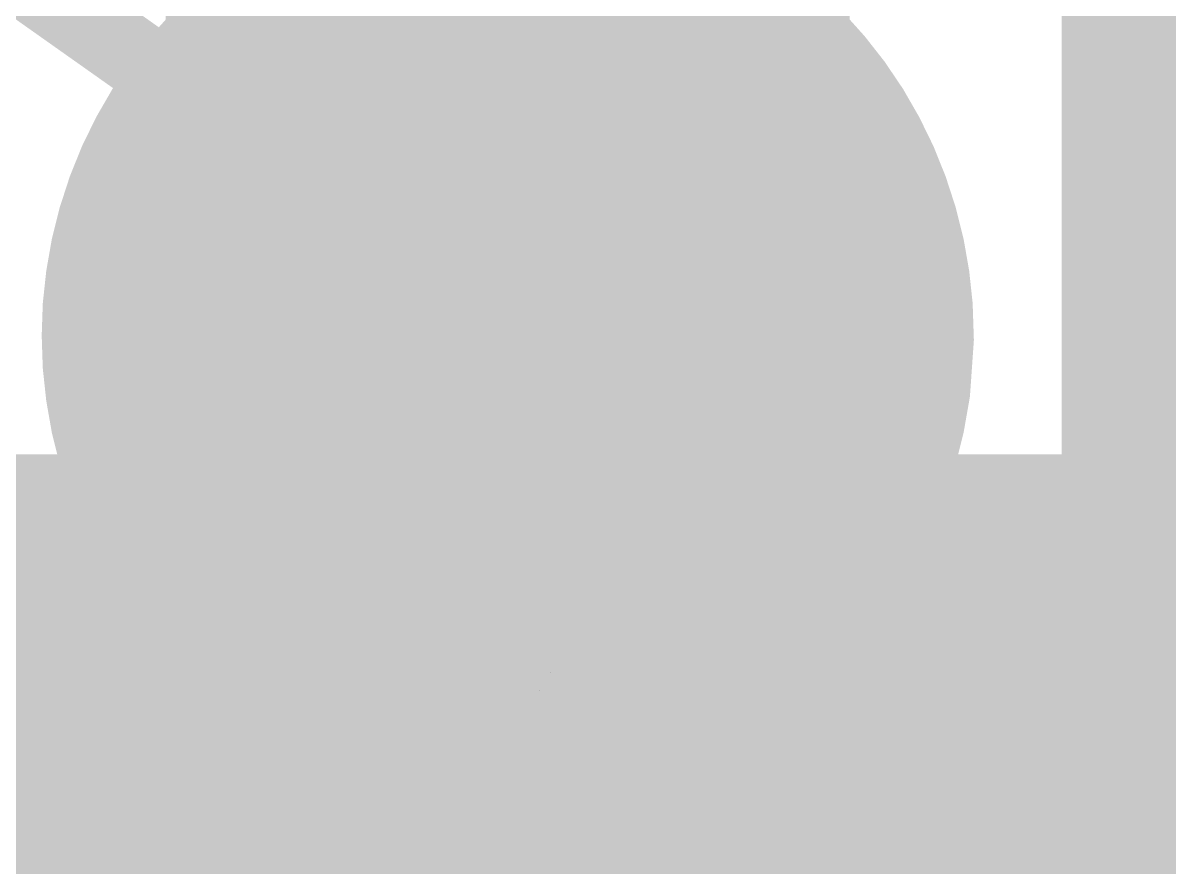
# Model space of a CAD drawing. Header units: millimetres. Extents: x -0.7 to 17.2, y -0.7 to 12.5.
# Drawn here: x 11.686 to 13.79, y 1.797 to 3.346 of the extents above; entities that cross this region are included whole.
import ezdxf

# ---------------------------------------------------------------- set-up
doc = ezdxf.new("R2010")
doc.units = ezdxf.units.MM
for name, color, linetype in [('BOOTH', 7, 'Continuous'), ('EQUIPMENT', 7, 'Continuous'), ('PIPING_EXHAUST', 7, 'Continuous'), ('TEXT', 7, 'Continuous')]:
    doc.layers.add(name, color=color, linetype=linetype)

msp = doc.modelspace()

# ---------------------------------------------------------------- linework, layer by layer
at = {"color": 7, "lineweight": 0, "const_width": 0.1397}
msp.add_lwpolyline([(0, 11.6929), (16.5354, 0)], dxfattribs=at)
msp.add_lwpolyline([(0, 11.6929), (16.5354, 0)], dxfattribs=at)
at = {"layer": 'BOOTH', "color": 7, "lineweight": 0, "const_width": 1.132}
msp.add_lwpolyline([(10.8135, 1.9887), (14.5342, 1.9887), (14.5342, 5.5136), (10.8135, 5.5136), (10.8135, 1.9887), (10.8135, 1.9887)], dxfattribs=at)
at = {"layer": 'EQUIPMENT', "color": 7, "lineweight": 0}
for points, const_width in [([(13.9467, 2.1845), (14.3384, 2.1845), (14.3384, 4.7302), (13.9467, 4.7302), (13.9467, 2.1845), (13.9467, 2.1845)], 0.7075), ([(12.3018, 2.9286), (12.8501, 2.9286), (12.8501, 3.5553), (12.3018, 3.5553), (12.3018, 2.9286), (12.3018, 2.9286)], 0.7075), ([(13.0067, 2.772), (13.0057, 2.802), (13.0025, 2.8319), (12.9973, 2.8616), (12.99, 2.8907), (12.9807, 2.9193), (12.9695, 2.9472), (12.9563, 2.9742), (12.9413, 3.0003), (12.9245, 3.0252), (12.9059, 3.0489), (12.8858, 3.0713), (12.8642, 3.0921), (12.8412, 3.1115), (12.8168, 3.1291), (12.7913, 3.1451), (12.7648, 3.1592), (12.7373, 3.1714), (12.709, 3.1817), (12.6801, 3.19), (12.6507, 3.1963), (12.6209, 3.2004), (12.5909, 3.2025), (12.5609, 3.2025), (12.5309, 3.2004), (12.5011, 3.1963), (12.4717, 3.19), (12.4428, 3.1817), (12.4145, 3.1714), (12.3871, 3.1592), (12.3605, 3.1451), (12.335, 3.1291), (12.3107, 3.1115), (12.2876, 3.0921), (12.266, 3.0713), (12.2459, 3.0489), (12.2274, 3.0252), (12.2106, 3.0003), (12.1955, 2.9742), (12.1823, 2.9472), (12.1711, 2.9193), (12.1618, 2.8907), (12.1545, 2.8616), (12.1493, 2.8319), (12.1461, 2.802), (12.1451, 2.772), (12.1461, 2.7419), (12.1493, 2.712), (12.1545, 2.6824), (12.1618, 2.6532), (12.1711, 2.6246), (12.1823, 2.5967), (12.1955, 2.5697), (12.2106, 2.5437), (12.2274, 2.5187), (12.2459, 2.4951), (12.266, 2.4727), (12.2876, 2.4518), (12.3107, 2.4325), (12.335, 2.4148), (12.3605, 2.3989), (12.3871, 2.3848), (12.4145, 2.3725), (12.4428, 2.3622), (12.4717, 2.354), (12.5011, 2.3477), (12.5309, 2.3435), (12.5609, 2.3414), (12.5909, 2.3414), (12.6209, 2.3435), (12.6507, 2.3477), (12.6801, 2.354), (12.709, 2.3622), (12.7373, 2.3725), (12.7648, 2.3848), (12.7913, 2.3989), (12.8168, 2.4148), (12.8412, 2.4325), (12.8642, 2.4518), (12.8858, 2.4727), (12.9059, 2.4951), (12.9245, 2.5187), (12.9413, 2.5437), (12.9563, 2.5697), (12.9695, 2.5967), (12.9807, 2.6246), (12.99, 2.6532), (12.9973, 2.6824), (13.0025, 2.712), (13.0067, 2.772)], 0.849), ([(12.6738, 2.772), (12.6736, 2.7788), (12.6729, 2.7856), (12.6717, 2.7923), (12.67, 2.799), (12.6679, 2.8055), (12.6654, 2.8118), (12.6624, 2.8179), (12.6589, 2.8239), (12.6551, 2.8295), (12.6509, 2.8349), (12.6463, 2.84), (12.6414, 2.8447), (12.6362, 2.8491), (12.6307, 2.8532), (12.6249, 2.8568), (12.6188, 2.86), (12.6126, 2.8628), (12.6062, 2.8651), (12.5996, 2.867), (12.5929, 2.8684), (12.5861, 2.8694), (12.5793, 2.8698), (12.5725, 2.8698), (12.5657, 2.8694), (12.5589, 2.8684), (12.5522, 2.867), (12.5457, 2.8651), (12.5392, 2.8628), (12.533, 2.86), (12.527, 2.8568), (12.5212, 2.8532), (12.5156, 2.8491), (12.5104, 2.8447), (12.5055, 2.84), (12.5009, 2.8349), (12.4967, 2.8295), (12.4929, 2.8239), (12.4895, 2.8179), (12.4865, 2.8118), (12.4839, 2.8055), (12.4818, 2.799), (12.4801, 2.7923), (12.479, 2.7856), (12.4782, 2.7788), (12.478, 2.772), (12.4782, 2.7651), (12.479, 2.7584), (12.4801, 2.7516), (12.4818, 2.745), (12.4839, 2.7385), (12.4865, 2.7322), (12.4895, 2.726), (12.4929, 2.7201), (12.4967, 2.7144), (12.5009, 2.709), (12.5055, 2.704), (12.5104, 2.6992), (12.5156, 2.6948), (12.5212, 2.6908), (12.527, 2.6872), (12.533, 2.684), (12.5392, 2.6812), (12.5457, 2.6789), (12.5522, 2.677), (12.5589, 2.6756), (12.5657, 2.6746), (12.5725, 2.6741), (12.5793, 2.6741), (12.5861, 2.6746), (12.5929, 2.6756), (12.5996, 2.677), (12.6062, 2.6789), (12.6126, 2.6812), (12.6188, 2.684), (12.6249, 2.6872), (12.6307, 2.6908), (12.6362, 2.6948), (12.6414, 2.6992), (12.6463, 2.704), (12.6509, 2.709), (12.6551, 2.7144), (12.6589, 2.7201), (12.6624, 2.726), (12.6654, 2.7322), (12.6679, 2.7385), (12.67, 2.745), (12.6717, 2.7516), (12.6729, 2.7584), (12.6738, 2.772)], 0.5094)]:
    msp.add_lwpolyline(points, dxfattribs=dict(at, const_width=const_width))
at = {"layer": 'PIPING_EXHAUST', "color": 7, "lineweight": 0, "const_width": 0.9905}
msp.add_lwpolyline([(11.7926, 2.067), (12.5759, 2.067)], dxfattribs=at)
at = {"layer": 'TEXT', "color": 7, "lineweight": 0, "const_width": 0.0000000392}
for points in [[(12.4334, 3.3089), (12.4334, 3.3089), (12.4334, 3.3081), (12.4334, 3.3072), (12.4333, 3.3061), (12.4333, 3.3061), (12.4333, 3.3049), (12.4332, 3.3037), (12.4331, 3.3024), (12.4331, 3.3024), (12.4331, 3.3013), (12.433, 3.3003), (12.4329, 3.2995), (12.4549, 3.3339), (12.4632, 3.3339), (12.4632, 3.2929), (12.4569, 3.2929), (12.4569, 3.317), (12.4569, 3.317), (12.4569, 3.3179), (12.4569, 3.319), (12.4569, 3.3203), (12.4569, 3.3203), (12.457, 3.3216), (12.457, 3.3229), (12.457, 3.3242), (12.457, 3.3242), (12.4571, 3.3254), (12.4571, 3.3264), (12.4572, 3.3271), (12.4354, 3.2929), (12.4271, 3.2929), (12.4271, 3.3339), (12.4334, 3.3339), (12.4334, 3.3089)], [(12.487, 3.3346), (12.487, 3.3346), (12.4914, 3.3343), (12.4951, 3.3334), (12.4982, 3.3318), (12.4982, 3.3318), (12.5005, 3.3297), (12.5019, 3.327), (12.5024, 3.3238), (12.5024, 3.3238), (12.5022, 3.3215), (12.5015, 3.3195), (12.5003, 3.3179), (12.5003, 3.3179), (12.4988, 3.3166), (12.4969, 3.3155), (12.4947, 3.3147), (12.4947, 3.3144), (12.4947, 3.3144), (12.4962, 3.3139), (12.4977, 3.3133), (12.4992, 3.3125), (12.4992, 3.3125), (12.5005, 3.3116), (12.5016, 3.3106), (12.5025, 3.3093), (12.5025, 3.3093), (12.5032, 3.3079), (12.5036, 3.3062), (12.5038, 3.3042), (12.5038, 3.3042), (12.5033, 3.301), (12.5019, 3.2981), (12.4995, 3.2956), (12.4995, 3.2956), (12.4962, 3.2937), (12.4917, 3.2925), (12.4862, 3.2921), (12.4862, 3.2921), (12.4834, 3.2922), (12.4807, 3.2924), (12.4782, 3.2928), (12.4782, 3.2928), (12.476, 3.2934), (12.474, 3.294), (12.4722, 3.2948), (12.4722, 3.3008), (12.4722, 3.3008), (12.4741, 3.3), (12.4761, 3.2993), (12.4784, 3.2986), (12.4784, 3.2986), (12.4808, 3.2981), (12.4834, 3.2977), (12.4862, 3.2976), (12.4862, 3.2976), (12.4891, 3.2978), (12.4917, 3.2983), (12.4939, 3.2992), (12.4939, 3.2992), (12.4957, 3.3005), (12.4967, 3.3023), (12.4971, 3.3046), (12.4971, 3.3046), (12.4958, 3.3084), (12.4919, 3.3107), (12.4854, 3.3115), (12.4799, 3.3115), (12.4799, 3.317), (12.4843, 3.317), (12.4843, 3.317), (12.4876, 3.3171), (12.4904, 3.3176), (12.4928, 3.3184), (12.4928, 3.3184), (12.4945, 3.3196), (12.4956, 3.3212), (12.496, 3.3232), (12.496, 3.3232), (12.4957, 3.325), (12.4949, 3.3265), (12.4935, 3.3276), (12.4935, 3.3276), (12.4917, 3.3284), (12.4894, 3.3289), (12.4866, 3.3291), (12.4866, 3.3291), (12.4845, 3.329), (12.4825, 3.3288), (12.4807, 3.3284), (12.4807, 3.3284), (12.4789, 3.3279), (12.4771, 3.3272), (12.4751, 3.3265), (12.4727, 3.3318), (12.4727, 3.3318), (12.4772, 3.3334), (12.4819, 3.3343), (12.487, 3.3346)], [(12.5441, 3.3339), (12.5441, 3.2985), (12.5501, 3.2985), (12.5501, 3.2787), (12.5436, 3.2787), (12.5436, 3.2929), (12.5151, 3.2929), (12.5151, 3.2787), (12.5087, 3.2787), (12.5087, 3.2985), (12.5119, 3.2985), (12.5119, 3.2985), (12.5152, 3.3036), (12.5178, 3.3091), (12.5199, 3.3151), (12.5199, 3.3151), (12.5213, 3.3213), (12.5222, 3.3276), (12.5226, 3.3339), (12.5441, 3.3339)], [(12.5285, 3.3286), (12.5282, 3.3251), (12.5277, 3.3215), (12.5269, 3.3178), (12.5269, 3.3178), (12.526, 3.3142), (12.5249, 3.3107), (12.5236, 3.3073), (12.5236, 3.3073), (12.5222, 3.304), (12.5206, 3.3011), (12.5189, 3.2985), (12.5376, 3.2985), (12.5376, 3.3286), (12.5285, 3.3286)], [(12.574, 3.3346), (12.574, 3.3346), (12.5773, 3.3344), (12.5803, 3.3336), (12.583, 3.3323), (12.583, 3.3323), (12.5854, 3.3306), (12.5873, 3.3284), (12.5888, 3.3259), (12.5888, 3.3259), (12.59, 3.3229), (12.5906, 3.3197), (12.5909, 3.3161), (12.5909, 3.3121), (12.5628, 3.3121), (12.5628, 3.3121), (12.5633, 3.3078), (12.5644, 3.3043), (12.5664, 3.3015), (12.5664, 3.3015), (12.5689, 3.2995), (12.5721, 3.2983), (12.5759, 3.2978), (12.5759, 3.2978), (12.5784, 3.2979), (12.5807, 3.2982), (12.5828, 3.2986), (12.5828, 3.2986), (12.5848, 3.2991), (12.5869, 3.2998), (12.589, 3.3007), (12.589, 3.2948), (12.589, 3.2948), (12.5869, 3.294), (12.5849, 3.2933), (12.5828, 3.2928), (12.5828, 3.2928), (12.5807, 3.2924), (12.5782, 3.2922), (12.5756, 3.2921), (12.5756, 3.2921), (12.5718, 3.2924), (12.5684, 3.2932), (12.5653, 3.2945), (12.5653, 3.2945), (12.5625, 3.2963), (12.5602, 3.2987), (12.5583, 3.3016), (12.5583, 3.3016), (12.5569, 3.3049), (12.5561, 3.3088), (12.5558, 3.3131), (12.5558, 3.3131), (12.5561, 3.3173), (12.5568, 3.3212), (12.5581, 3.3246), (12.5581, 3.3246), (12.5598, 3.3276), (12.5619, 3.3301), (12.5644, 3.332), (12.5644, 3.332), (12.5673, 3.3335), (12.5705, 3.3343), (12.574, 3.3346)], [(12.5739, 3.3291), (12.5709, 3.3288), (12.5684, 3.3277), (12.5663, 3.326), (12.5663, 3.326), (12.5647, 3.3237), (12.5636, 3.3208), (12.563, 3.3174), (12.5838, 3.3174), (12.5838, 3.3174), (12.5835, 3.3207), (12.5827, 3.3235), (12.5814, 3.3259), (12.5814, 3.3259), (12.5795, 3.3277), (12.577, 3.3288), (12.5739, 3.3291)], [(12.6325, 3.2929), (12.6257, 3.2929), (12.6257, 3.3283), (12.6136, 3.3283), (12.6136, 3.3283), (12.6128, 3.3202), (12.6119, 3.3133), (12.6108, 3.3074), (12.6108, 3.3074), (12.6095, 3.3026), (12.608, 3.2988), (12.6062, 3.2959), (12.6062, 3.2959), (12.6041, 3.2939), (12.6016, 3.2927), (12.5988, 3.2923), (12.5988, 3.2923), (12.5982, 3.2924), (12.5975, 3.2924), (12.5969, 3.2925), (12.5969, 3.2925), (12.5963, 3.2926), (12.5957, 3.2927), (12.5953, 3.2929), (12.5953, 3.2979), (12.5953, 3.2979), (12.5956, 3.2978), (12.5959, 3.2978), (12.5963, 3.2977), (12.5963, 3.2977), (12.5967, 3.2977), (12.597, 3.2976), (12.5974, 3.2976), (12.5974, 3.2976), (12.5999, 3.2986), (12.6021, 3.3015), (12.604, 3.3064), (12.604, 3.3064), (12.6055, 3.3134), (12.6068, 3.3225), (12.6078, 3.3339), (12.6325, 3.3339), (12.6325, 3.2929)], [(12.6518, 3.3089), (12.6518, 3.3089), (12.6518, 3.3081), (12.6518, 3.3072), (12.6517, 3.3061), (12.6517, 3.3061), (12.6517, 3.3049), (12.6516, 3.3037), (12.6515, 3.3024), (12.6515, 3.3024), (12.6515, 3.3013), (12.6514, 3.3003), (12.6514, 3.2995), (12.6733, 3.3339), (12.6816, 3.3339), (12.6816, 3.2929), (12.6753, 3.2929), (12.6753, 3.317), (12.6753, 3.317), (12.6753, 3.3179), (12.6753, 3.319), (12.6753, 3.3203), (12.6753, 3.3203), (12.6754, 3.3216), (12.6754, 3.3229), (12.6754, 3.3242), (12.6754, 3.3242), (12.6755, 3.3254), (12.6755, 3.3264), (12.6756, 3.3271), (12.6538, 3.2929), (12.6455, 3.2929), (12.6455, 3.3339), (12.6518, 3.3339), (12.6518, 3.3089)], [(12.7105, 3.3346), (12.7105, 3.3346), (12.7138, 3.3344), (12.7168, 3.3336), (12.7195, 3.3323), (12.7195, 3.3323), (12.7219, 3.3306), (12.7238, 3.3284), (12.7253, 3.3259), (12.7253, 3.3259), (12.7265, 3.3229), (12.7271, 3.3197), (12.7274, 3.3161), (12.7274, 3.3121), (12.6993, 3.3121), (12.6993, 3.3121), (12.6998, 3.3078), (12.701, 3.3043), (12.7029, 3.3015), (12.7029, 3.3015), (12.7054, 3.2995), (12.7086, 3.2983), (12.7124, 3.2978), (12.7124, 3.2978), (12.7149, 3.2979), (12.7172, 3.2982), (12.7193, 3.2986), (12.7193, 3.2986), (12.7213, 3.2991), (12.7234, 3.2998), (12.7255, 3.3007), (12.7255, 3.2948), (12.7255, 3.2948), (12.7234, 3.294), (12.7214, 3.2933), (12.7193, 3.2928), (12.7193, 3.2928), (12.7172, 3.2924), (12.7147, 3.2922), (12.7121, 3.2921), (12.7121, 3.2921), (12.7083, 3.2924), (12.7049, 3.2932), (12.7018, 3.2945), (12.7018, 3.2945), (12.699, 3.2963), (12.6967, 3.2987), (12.6948, 3.3016), (12.6948, 3.3016), (12.6934, 3.3049), (12.6926, 3.3088), (12.6923, 3.3131), (12.6923, 3.3131), (12.6926, 3.3173), (12.6933, 3.3212), (12.6946, 3.3246), (12.6946, 3.3246), (12.6963, 3.3276), (12.6984, 3.3301), (12.7009, 3.332), (12.7009, 3.332), (12.7038, 3.3335), (12.707, 3.3343), (12.7105, 3.3346)], [(12.7104, 3.3291), (12.7074, 3.3288), (12.7049, 3.3277), (12.7028, 3.326), (12.7028, 3.326), (12.7012, 3.3237), (12.7001, 3.3208), (12.6995, 3.3174), (12.7203, 3.3174), (12.7203, 3.3174), (12.72, 3.3207), (12.7192, 3.3235), (12.7179, 3.3259), (12.7179, 3.3259), (12.716, 3.3277), (12.7135, 3.3288), (12.7104, 3.3291)], [(12.4357, 2.1409), (12.4357, 2.1409), (12.4358, 2.1451), (12.4362, 2.1493), (12.4368, 2.1534), (12.4368, 2.1534), (12.4378, 2.1573), (12.4391, 2.161), (12.4408, 2.1644), (12.4408, 2.1644), (12.443, 2.1675), (12.4458, 2.1701), (12.449, 2.1723), (12.449, 2.1723), (12.4528, 2.174), (12.4573, 2.175), (12.4625, 2.1753), (12.4625, 2.1753), (12.4637, 2.1753), (12.465, 2.1752), (12.4663, 2.1751), (12.4663, 2.1751), (12.4676, 2.175), (12.4688, 2.1748), (12.4697, 2.1745), (12.4697, 2.1684), (12.4697, 2.1684), (12.4687, 2.1687), (12.4676, 2.1689), (12.4664, 2.1691), (12.4664, 2.1691), (12.4652, 2.1693), (12.4639, 2.1694), (12.4627, 2.1694), (12.4627, 2.1694), (12.4591, 2.1692), (12.456, 2.1685), (12.4532, 2.1675), (12.4532, 2.1675), (12.4509, 2.1661), (12.4489, 2.1644), (12.4473, 2.1623), (12.4473, 2.1623), (12.446, 2.16), (12.4449, 2.1575), (12.4442, 2.1548), (12.4442, 2.1548), (12.4436, 2.1519), (12.4432, 2.1489), (12.4429, 2.1457), (12.4434, 2.1457), (12.4434, 2.1457), (12.4448, 2.1475), (12.4466, 2.1492), (12.4487, 2.1506), (12.4487, 2.1506), (12.4511, 2.1517), (12.454, 2.1524), (12.4573, 2.1526), (12.4573, 2.1526), (12.462, 2.1521), (12.4661, 2.1505), (12.4696, 2.148), (12.4696, 2.148), (12.4722, 2.1444), (12.4737, 2.1401), (12.4742, 2.1348), (12.4742, 2.1348), (12.4737, 2.1291), (12.472, 2.1243), (12.4692, 2.1204), (12.4692, 2.1204), (12.4654, 2.1175), (12.4609, 2.1157), (12.4556, 2.1151), (12.4556, 2.1151), (12.452, 2.1155), (12.4487, 2.1164), (12.4455, 2.1179), (12.4455, 2.1179), (12.4427, 2.1201), (12.4404, 2.123), (12.4384, 2.1265), (12.4384, 2.1265), (12.4369, 2.1306), (12.436, 2.1354), (12.4357, 2.1409)], [(12.4555, 2.1212), (12.4588, 2.1216), (12.4615, 2.1227), (12.4639, 2.1245), (12.4639, 2.1245), (12.4657, 2.1272), (12.4667, 2.1306), (12.4671, 2.1348), (12.4671, 2.1348), (12.4668, 2.1383), (12.4658, 2.1412), (12.4643, 2.1437), (12.4643, 2.1437), (12.4621, 2.1455), (12.4592, 2.1466), (12.4558, 2.1469), (12.4558, 2.1469), (12.4533, 2.1468), (12.4511, 2.1462), (12.4491, 2.1453), (12.4491, 2.1453), (12.4473, 2.1442), (12.4458, 2.1428), (12.4446, 2.1413), (12.4446, 2.1413), (12.4437, 2.1396), (12.4432, 2.1379), (12.443, 2.1362), (12.443, 2.1362), (12.4432, 2.1339), (12.4436, 2.1315), (12.4444, 2.1292), (12.4444, 2.1292), (12.4455, 2.127), (12.4469, 2.1251), (12.4486, 2.1235), (12.4486, 2.1235), (12.4506, 2.1222), (12.4529, 2.1215), (12.4555, 2.1212)], [(12.5017, 2.1606), (12.5017, 2.1606), (12.5066, 2.1602), (12.5105, 2.159), (12.5136, 2.1571), (12.5136, 2.1571), (12.5157, 2.1543), (12.517, 2.1505), (12.5174, 2.1459), (12.5174, 2.116), (12.5122, 2.116), (12.5108, 2.1222), (12.5104, 2.1222), (12.5104, 2.1222), (12.5085, 2.12), (12.5065, 2.1182), (12.5044, 2.1169), (12.5044, 2.1169), (12.502, 2.1159), (12.4991, 2.1153), (12.4957, 2.1151), (12.4957, 2.1151), (12.4919, 2.1155), (12.4886, 2.1165), (12.4858, 2.1183), (12.4858, 2.1183), (12.4836, 2.1208), (12.4823, 2.1241), (12.4818, 2.1282), (12.4818, 2.1282), (12.4824, 2.1322), (12.4841, 2.1356), (12.487, 2.1383), (12.487, 2.1383), (12.4911, 2.1403), (12.4964, 2.1416), (12.5029, 2.1422), (12.5104, 2.1424), (12.5104, 2.145), (12.5104, 2.145), (12.5101, 2.1483), (12.5093, 2.1509), (12.508, 2.1527), (12.508, 2.1527), (12.5062, 2.1538), (12.5039, 2.1546), (12.5013, 2.1548), (12.5013, 2.1548), (12.499, 2.1547), (12.4968, 2.1543), (12.4947, 2.1538), (12.4947, 2.1538), (12.4927, 2.1531), (12.4907, 2.1523), (12.4889, 2.1514), (12.4867, 2.1568), (12.4867, 2.1568), (12.4887, 2.1578), (12.491, 2.1587), (12.4935, 2.1595), (12.4935, 2.1595), (12.4961, 2.1601), (12.4989, 2.1605), (12.5017, 2.1606)], [(12.5699, 2.1151), (12.5699, 2.1151), (12.5662, 2.1154), (12.5627, 2.1162), (12.5596, 2.1175), (12.5596, 2.1175), (12.5568, 2.1194), (12.5544, 2.1218), (12.5524, 2.1249), (12.5524, 2.1249), (12.551, 2.1285), (12.5501, 2.1328), (12.5499, 2.1377), (12.5499, 2.1377), (12.5502, 2.1427), (12.5511, 2.1471), (12.5526, 2.1509), (12.5526, 2.1509), (12.5546, 2.154), (12.557, 2.1564), (12.5599, 2.1583), (12.5599, 2.1583), (12.5631, 2.1596), (12.5666, 2.1604), (12.5704, 2.1607), (12.5704, 2.1607), (12.5726, 2.1606), (12.5748, 2.1604), (12.5769, 2.16), (12.5769, 2.16), (12.5788, 2.1595), (12.5805, 2.159), (12.582, 2.1583), (12.5798, 2.1523), (12.5798, 2.1523), (12.5784, 2.1528), (12.5769, 2.1533), (12.5752, 2.1537), (12.5752, 2.1537), (12.5735, 2.1541), (12.5718, 2.1543), (12.5703, 2.1544), (12.5703, 2.1544), (12.5631, 2.1525), (12.5588, 2.147), (12.5573, 2.1378), (12.5573, 2.1378), (12.5577, 2.1329), (12.5587, 2.1288), (12.5605, 2.1256), (12.5605, 2.1256), (12.5629, 2.1233), (12.566, 2.1218), (12.5699, 2.1214), (12.5699, 2.1214), (12.5722, 2.1215), (12.5743, 2.1217), (12.5762, 2.1221), (12.5762, 2.1221), (12.578, 2.1226), (12.5797, 2.1232), (12.5812, 2.1239), (12.5812, 2.1175), (12.5812, 2.1175), (12.5797, 2.1168), (12.5781, 2.1162), (12.5764, 2.1158), (12.5764, 2.1158), (12.5745, 2.1154), (12.5723, 2.1152), (12.5699, 2.1151)], [(12.622, 2.1538), (12.6076, 2.1538), (12.6076, 2.116), (12.6005, 2.116), (12.6005, 2.1538), (12.5863, 2.1538), (12.5863, 2.1599), (12.622, 2.1599), (12.622, 2.1538)], [(12.6688, 2.138), (12.6688, 2.138), (12.6682, 2.1313), (12.6664, 2.1257), (12.6633, 2.1211), (12.6633, 2.1211), (12.6592, 2.1178), (12.6542, 2.1158), (12.6483, 2.1151), (12.6483, 2.1151), (12.6446, 2.1154), (12.6412, 2.1163), (12.638, 2.1178), (12.638, 2.1178), (12.6352, 2.1198), (12.6328, 2.1224), (12.6308, 2.1256), (12.6308, 2.1256), (12.6294, 2.1292), (12.6285, 2.1334), (12.6282, 2.138), (12.6282, 2.138), (12.6288, 2.1447), (12.6306, 2.1503), (12.6337, 2.1548), (12.6337, 2.1548), (12.6378, 2.1581), (12.6427, 2.16), (12.6486, 2.1607), (12.6486, 2.1607), (12.6524, 2.1604), (12.6559, 2.1595), (12.6591, 2.158), (12.6591, 2.158), (12.6619, 2.156), (12.6643, 2.1534), (12.6662, 2.1503), (12.6662, 2.1503), (12.6677, 2.1467), (12.6685, 2.1426), (12.6688, 2.138)], [(12.6356, 2.138), (12.636, 2.1332), (12.637, 2.1291), (12.6387, 2.1257), (12.6387, 2.1257), (12.6412, 2.1231), (12.6444, 2.1216), (12.6485, 2.1211), (12.6485, 2.1211), (12.6525, 2.1216), (12.6558, 2.1231), (12.6583, 2.1257), (12.6583, 2.1257), (12.66, 2.1291), (12.661, 2.1332), (12.6614, 2.138), (12.6614, 2.138), (12.661, 2.1428), (12.66, 2.1469), (12.6583, 2.1502), (12.6583, 2.1502), (12.6558, 2.1527), (12.6525, 2.1541), (12.6484, 2.1546), (12.6484, 2.1546), (12.6444, 2.1541), (12.6411, 2.1527), (12.6387, 2.1502), (12.6387, 2.1502), (12.637, 2.1469), (12.636, 2.1428), (12.6356, 2.138)], [(12.7136, 2.116), (12.7064, 2.116), (12.7064, 2.1539), (12.6934, 2.1539), (12.6934, 2.1539), (12.6926, 2.1453), (12.6916, 2.1378), (12.6905, 2.1316), (12.6905, 2.1316), (12.6891, 2.1264), (12.6874, 2.1223), (12.6855, 2.1192), (12.6855, 2.1192), (12.6832, 2.1171), (12.6806, 2.1158), (12.6776, 2.1154), (12.6776, 2.1154), (12.6769, 2.1154), (12.6762, 2.1154), (12.6755, 2.1155), (12.6755, 2.1155), (12.6749, 2.1156), (12.6743, 2.1158), (12.6738, 2.116), (12.6738, 2.1214), (12.6738, 2.1214), (12.6742, 2.1213), (12.6745, 2.1212), (12.6749, 2.1211), (12.6749, 2.1211), (12.6753, 2.1211), (12.6757, 2.121), (12.676, 2.121), (12.676, 2.121), (12.6788, 2.1221), (12.6812, 2.1252), (12.6831, 2.1305), (12.6831, 2.1305), (12.6848, 2.1379), (12.6861, 2.1477), (12.6872, 2.1599), (12.7136, 2.1599), (12.7136, 2.116)], [(12.5038, 2.1372), (12.4989, 2.1367), (12.4951, 2.1359), (12.4925, 2.1346), (12.4925, 2.1346), (12.4907, 2.1328), (12.4897, 2.1307), (12.4893, 2.1281), (12.4893, 2.1281), (12.4896, 2.1258), (12.4903, 2.124), (12.4916, 2.1227), (12.4916, 2.1227), (12.4932, 2.1217), (12.4951, 2.1211), (12.4973, 2.121), (12.4973, 2.121), (12.5008, 2.1213), (12.5039, 2.1223), (12.5066, 2.124), (12.5066, 2.124), (12.5086, 2.1264), (12.5099, 2.1296), (12.5103, 2.1335), (12.5103, 2.1374), (12.5038, 2.1372)], [(13.6266, 2.0833), (13.6266, 2.0833), (13.6319, 2.0829), (13.6361, 2.0816), (13.6393, 2.0795), (13.6393, 2.0795), (13.6416, 2.0765), (13.643, 2.0726), (13.6434, 2.0676), (13.6434, 2.0357), (13.6378, 2.0357), (13.6363, 2.0423), (13.636, 2.0423), (13.636, 2.0423), (13.6339, 2.04), (13.6318, 2.0381), (13.6296, 2.0366), (13.6296, 2.0366), (13.627, 2.0356), (13.6239, 2.035), (13.6203, 2.0348), (13.6203, 2.0348), (13.6162, 2.0352), (13.6127, 2.0363), (13.6097, 2.0382), (13.6097, 2.0382), (13.6073, 2.0408), (13.6059, 2.0443), (13.6055, 2.0487), (13.6055, 2.0487), (13.6061, 2.053), (13.6079, 2.0566), (13.611, 2.0595), (13.611, 2.0595), (13.6153, 2.0616), (13.621, 2.063), (13.6279, 2.0636), (13.6359, 2.0639), (13.6359, 2.0667), (13.6359, 2.0667), (13.6356, 2.0702), (13.6348, 2.0729), (13.6334, 2.0748), (13.6334, 2.0748), (13.6314, 2.0761), (13.6291, 2.0768), (13.6262, 2.0771), (13.6262, 2.0771), (13.6238, 2.077), (13.6215, 2.0766), (13.6192, 2.076), (13.6192, 2.076), (13.617, 2.0752), (13.615, 2.0744), (13.613, 2.0735), (13.6106, 2.0793), (13.6106, 2.0793), (13.6128, 2.0803), (13.6152, 2.0813), (13.6179, 2.0821), (13.6179, 2.0821), (13.6207, 2.0828), (13.6236, 2.0832), (13.6266, 2.0833)], [(13.326, 2.0707), (13.326, 2.0707), (13.3257, 2.068), (13.3248, 2.0657), (13.3234, 2.0639), (13.3234, 2.0639), (13.3215, 2.0624), (13.3192, 2.0613), (13.3166, 2.0606), (13.3166, 2.0602), (13.3166, 2.0602), (13.3194, 2.0596), (13.322, 2.0586), (13.3242, 2.0571), (13.3242, 2.0571), (13.326, 2.0552), (13.3271, 2.0526), (13.3275, 2.0494), (13.3275, 2.0494), (13.327, 2.0457), (13.3255, 2.0424), (13.3231, 2.0396), (13.3231, 2.0396), (13.3195, 2.0374), (13.3146, 2.0361), (13.3085, 2.0357), (13.2883, 2.0357), (13.2883, 2.0825), (13.3084, 2.0825), (13.3084, 2.0825), (13.3116, 2.0824), (13.3146, 2.082), (13.3174, 2.0814), (13.3174, 2.0814), (13.3198, 2.0805), (13.3219, 2.0793), (13.3237, 2.0777), (13.3237, 2.0777), (13.325, 2.0758), (13.3257, 2.0735), (13.326, 2.0707)], [(13.3182, 2.0697), (13.3179, 2.0718), (13.3171, 2.0734), (13.3158, 2.0746), (13.3158, 2.0746), (13.3139, 2.0754), (13.3113, 2.076), (13.308, 2.0761), (13.296, 2.0761), (13.296, 2.0633), (13.3066, 2.0633), (13.3066, 2.0633), (13.313, 2.064), (13.3169, 2.0662), (13.3182, 2.0697)], [(13.3387, 2.0357), (13.3387, 2.0825), (13.3464, 2.0825), (13.3464, 2.0633), (13.3585, 2.0633), (13.3585, 2.0633), (13.364, 2.0629), (13.3685, 2.0618), (13.372, 2.06), (13.372, 2.06), (13.3744, 2.0574), (13.3758, 2.0541), (13.3763, 2.05), (13.3763, 2.05), (13.3759, 2.0459), (13.3744, 2.0424), (13.372, 2.0396), (13.372, 2.0396), (13.3686, 2.0374), (13.364, 2.0361), (13.3581, 2.0357), (13.3387, 2.0357)], [(13.3841, 2.0825), (13.3918, 2.0825), (13.3918, 2.0357), (13.3841, 2.0357)], [(13.439, 2.076), (13.4237, 2.076), (13.4237, 2.0357), (13.4161, 2.0357), (13.4161, 2.076), (13.401, 2.076), (13.401, 2.0825), (13.439, 2.0825), (13.439, 2.076)], [(13.4511, 2.0357), (13.4422, 2.0357), (13.4556, 2.0553), (13.4556, 2.0553), (13.4538, 2.0559), (13.4521, 2.0566), (13.4504, 2.0576), (13.4504, 2.0576), (13.4488, 2.0587), (13.4474, 2.0601), (13.4462, 2.0618), (13.4462, 2.0618), (13.4454, 2.0638), (13.4448, 2.0661), (13.4447, 2.0687), (13.4447, 2.0687), (13.4452, 2.0728), (13.4467, 2.0763), (13.4492, 2.079), (13.4492, 2.079), (13.4526, 2.0809), (13.4566, 2.0821), (13.4613, 2.0825), (13.4823, 2.0825), (13.4823, 2.0357), (13.4746, 2.0357), (13.4746, 2.0543), (13.4632, 2.0543), (13.4511, 2.0357)], [(13.4521, 2.0686), (13.4524, 2.0662), (13.4534, 2.0642), (13.4551, 2.0626), (13.4551, 2.0626), (13.4574, 2.0615), (13.4602, 2.0609), (13.4636, 2.0607), (13.4746, 2.0607), (13.4746, 2.0761), (13.4621, 2.0761), (13.4621, 2.0761), (13.4588, 2.0759), (13.4563, 2.0752), (13.4544, 2.074), (13.4544, 2.074), (13.4531, 2.0725), (13.4524, 2.0707), (13.4521, 2.0686)], [(13.5533, 2.0825), (13.534, 2.0598), (13.555, 2.0357), (13.5462, 2.0357), (13.526, 2.0594), (13.526, 2.0357), (13.5188, 2.0357), (13.5188, 2.0594), (13.4985, 2.0357), (13.4898, 2.0357), (13.5107, 2.0598), (13.4914, 2.0825), (13.4998, 2.0825), (13.5188, 2.0598), (13.5188, 2.0825), (13.526, 2.0825), (13.526, 2.0598), (13.545, 2.0825), (13.5533, 2.0825)], [(13.5904, 2.0825), (13.5988, 2.0825), (13.5787, 2.06), (13.6004, 2.0357), (13.5915, 2.0357), (13.5704, 2.0594), (13.5704, 2.0357), (13.5627, 2.0357), (13.5627, 2.0825), (13.5704, 2.0825), (13.5704, 2.0598), (13.5904, 2.0825)], [(13.3195, 2.0494), (13.3192, 2.0518), (13.3182, 2.0537), (13.3165, 2.0552), (13.3165, 2.0552), (13.3141, 2.0561), (13.3111, 2.0567), (13.3075, 2.0569), (13.296, 2.0569), (13.296, 2.0419), (13.3076, 2.0419), (13.3076, 2.0419), (13.3112, 2.0421), (13.3141, 2.0426), (13.3165, 2.0436), (13.3165, 2.0436), (13.3182, 2.045), (13.3192, 2.0469), (13.3195, 2.0494)], [(13.3575, 2.0419), (13.3606, 2.0421), (13.3633, 2.0426), (13.3656, 2.0436), (13.3656, 2.0436), (13.3673, 2.045), (13.3684, 2.047), (13.3687, 2.0496), (13.3687, 2.0496), (13.3684, 2.0521), (13.3674, 2.0541), (13.3658, 2.0554), (13.3658, 2.0554), (13.3636, 2.0562), (13.3609, 2.0567), (13.3575, 2.0569), (13.3464, 2.0569), (13.3464, 2.0419), (13.3575, 2.0419)], [(13.6289, 2.0583), (13.6237, 2.0578), (13.6196, 2.0569), (13.6168, 2.0555), (13.6168, 2.0555), (13.6149, 2.0537), (13.6138, 2.0514), (13.6134, 2.0486), (13.6134, 2.0486), (13.6137, 2.0462), (13.6145, 2.0443), (13.6158, 2.0428), (13.6158, 2.0428), (13.6176, 2.0418), (13.6196, 2.0412), (13.622, 2.041), (13.622, 2.041), (13.6257, 2.0414), (13.629, 2.0425), (13.6319, 2.0443), (13.6319, 2.0443), (13.6341, 2.0469), (13.6354, 2.0502), (13.6358, 2.0544), (13.6358, 2.0586), (13.6289, 2.0583)]]:
    msp.add_lwpolyline(points, dxfattribs=at)

doc.saveas('drawing.dxf')
